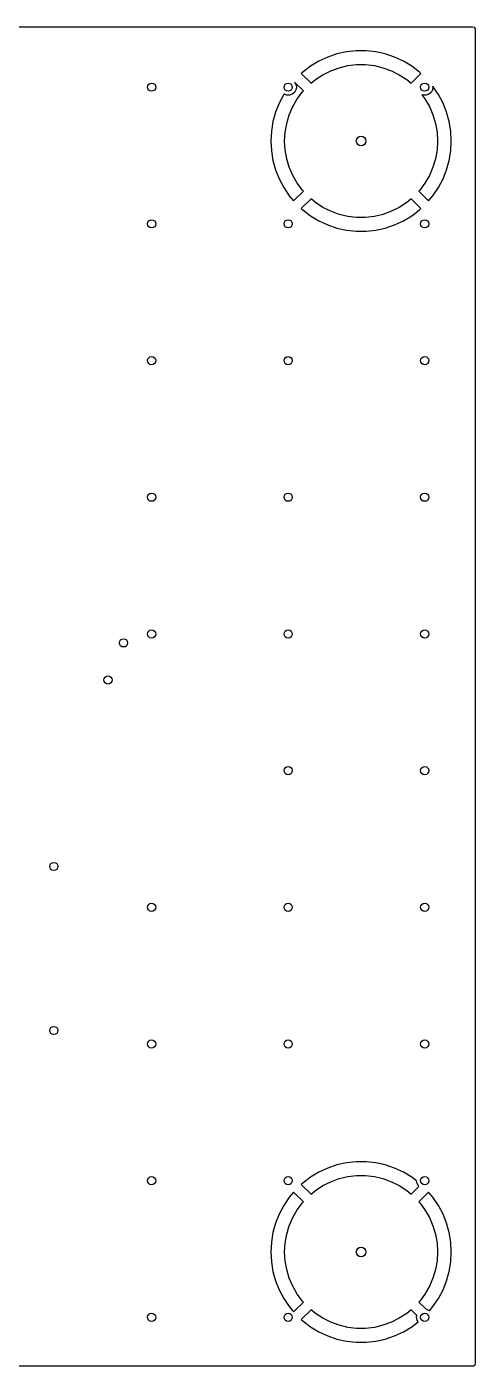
# Model space of a CAD drawing. Extents: x 4.39 to 6.32, y -5.3 to -3.37.
# Drawn here: x 5.673 to 6.32, y -5.295 to -3.366 of the extents above; entities that cross this region are included whole.
import ezdxf

# ---------------------------------------------------------------- set-up
doc = ezdxf.new("R2010")
doc.units = 0
doc.header["$MEASUREMENT"] = 0
doc.layers.add('BLACK', color=7, linetype='CONTINUOUS')

msp = doc.modelspace()

# ---------------------------------------------------------------- linework, layer by layer
at = {"layer": 'BLACK', "linetype": 'CONTINUOUS'}
for p, q in [((4.3945, -3.3662), (6.3158, -3.3662)), ((6.3158, -3.3662), (6.3181, -3.3669)), ((6.3181, -3.3669), (6.3195, -3.3689)), ((6.3195, -3.3689), (6.3197, -3.3701)), ((6.3197, -3.3701), (6.3197, -5.2914)), ((6.107, -3.4098), (6.0942, -3.4158)), ((6.1203, -3.4053), (6.107, -3.4098)), ((6.1341, -3.4023), (6.1203, -3.4053)), ((6.1203, -3.4053), (6.1203, -3.4053)), ((6.1481, -3.4008), (6.1341, -3.4023)), ((6.1622, -3.4008), (6.1481, -3.4008)), ((6.1762, -3.4023), (6.1622, -3.4008)), ((6.1899, -3.4053), (6.1762, -3.4023)), ((6.1762, -3.4023), (6.1762, -3.4023)), ((6.2033, -3.4098), (6.1899, -3.4053)), ((6.2161, -3.4158), (6.2033, -3.4098)), ((6.0709, -3.4315), (6.0689, -3.4334)), ((6.0689, -3.4334), (6.0831, -3.4475)), ((6.0821, -3.423), (6.0709, -3.4315)), ((6.0709, -3.4315), (6.0709, -3.4315)), ((6.0942, -3.4158), (6.0821, -3.423)), ((6.0821, -3.423), (6.0821, -3.423)), ((6.1, -3.4352), (6.1115, -3.4295)), ((6.1115, -3.4295), (6.1235, -3.4251)), ((6.1235, -3.4251), (6.136, -3.4221)), ((6.136, -3.4221), (6.1487, -3.4207)), ((6.1487, -3.4207), (6.1615, -3.4207)), ((6.1615, -3.4207), (6.1743, -3.4221)), ((6.1743, -3.4221), (6.1867, -3.4251)), ((6.1867, -3.4251), (6.1988, -3.4295)), ((6.1988, -3.4295), (6.2102, -3.4352)), ((6.2281, -3.423), (6.2161, -3.4158)), ((6.2272, -3.4475), (6.2413, -3.4334)), ((6.2394, -3.4315), (6.2281, -3.423)), ((6.2281, -3.423), (6.2281, -3.423)), ((6.2413, -3.4334), (6.2394, -3.4315)), ((6.0719, -3.4586), (6.0593, -3.4461)), ((6.0593, -3.4461), (6.0611, -3.4491)), ((6.0611, -3.4491), (6.0618, -3.4531)), ((6.0831, -3.4475), (6.0893, -3.4423)), ((6.0893, -3.4423), (6.1, -3.4352)), ((6.2102, -3.4352), (6.2209, -3.4423)), ((6.2209, -3.4423), (6.2272, -3.4475)), ((6.2587, -3.452), (6.2584, -3.4516)), ((6.2584, -3.4516), (6.2587, -3.4531)), ((6.2666, -3.4636), (6.2587, -3.452)), ((6.2587, -3.452), (6.2587, -3.452)), ((6.0436, -3.4636), (6.037, -3.4761)), ((6.0439, -3.4632), (6.0436, -3.4636)), ((6.0441, -3.4634), (6.0439, -3.4632)), ((6.0479, -3.4648), (6.0441, -3.4634)), ((6.0521, -3.4648), (6.0479, -3.4648)), ((6.0559, -3.4634), (6.0521, -3.4648)), ((6.059, -3.4607), (6.0559, -3.4634)), ((6.0566, -3.4812), (6.063, -3.4701)), ((6.0611, -3.4572), (6.059, -3.4607)), ((6.0618, -3.4531), (6.0611, -3.4572)), ((6.063, -3.4701), (6.0707, -3.4599)), ((6.0707, -3.4599), (6.0719, -3.4586)), ((6.2448, -3.4648), (6.2427, -3.464)), ((6.2427, -3.464), (6.2472, -3.4701)), ((6.2489, -3.4648), (6.2448, -3.4648)), ((6.2472, -3.4701), (6.2536, -3.4812)), ((6.2528, -3.4634), (6.2489, -3.4648)), ((6.2559, -3.4607), (6.2528, -3.4634)), ((6.2579, -3.4572), (6.2559, -3.4607)), ((6.2587, -3.4531), (6.2579, -3.4572)), ((6.2732, -3.4761), (6.2666, -3.4636)), ((6.0318, -3.4892), (6.028, -3.5027)), ((6.037, -3.4761), (6.0318, -3.4892)), ((6.0318, -3.4892), (6.0318, -3.4892)), ((6.0515, -3.493), (6.0566, -3.4812)), ((6.2536, -3.4812), (6.2587, -3.493)), ((6.2784, -3.4892), (6.2732, -3.4761)), ((6.2822, -3.5027), (6.2784, -3.4892)), ((6.2784, -3.4892), (6.2784, -3.4892)), ((6.028, -3.5027), (6.0258, -3.5166)), ((6.0456, -3.5179), (6.0479, -3.5053)), ((6.0479, -3.5053), (6.0515, -3.493)), ((6.2587, -3.493), (6.2624, -3.5053)), ((6.2624, -3.5053), (6.2646, -3.5179)), ((6.2845, -3.5166), (6.2822, -3.5027)), ((6.0258, -3.5166), (6.025, -3.5307)), ((6.0449, -3.5307), (6.0456, -3.5179)), ((6.2646, -3.5179), (6.2654, -3.5307)), ((6.2852, -3.5307), (6.2845, -3.5166)), ((6.025, -3.5307), (6.0258, -3.5448)), ((6.0258, -3.5448), (6.028, -3.5587)), ((6.0456, -3.5435), (6.0449, -3.5307)), ((6.0479, -3.5561), (6.0456, -3.5435)), ((6.2646, -3.5435), (6.2624, -3.5561)), ((6.2654, -3.5307), (6.2646, -3.5435)), ((6.2822, -3.5587), (6.2845, -3.5448)), ((6.2845, -3.5448), (6.2852, -3.5307)), ((6.028, -3.5587), (6.0318, -3.5723)), ((6.0515, -3.5684), (6.0479, -3.5561)), ((6.0566, -3.5802), (6.0515, -3.5684)), ((6.2587, -3.5684), (6.2536, -3.5802)), ((6.2624, -3.5561), (6.2587, -3.5684)), ((6.2784, -3.5723), (6.2822, -3.5587)), ((6.0318, -3.5723), (6.0318, -3.5723)), ((6.0318, -3.5723), (6.037, -3.5853)), ((6.037, -3.5853), (6.0436, -3.5978)), ((6.063, -3.5913), (6.0566, -3.5802)), ((6.2536, -3.5802), (6.2472, -3.5913)), ((6.2666, -3.5978), (6.2732, -3.5853)), ((6.2732, -3.5853), (6.2784, -3.5723)), ((6.2784, -3.5723), (6.2784, -3.5723)), ((6.0436, -3.5978), (6.0515, -3.6094)), ((6.0578, -3.6169), (6.0719, -3.6028)), ((6.0707, -3.6016), (6.063, -3.5913)), ((6.0719, -3.6028), (6.0707, -3.6016)), ((6.2396, -3.6016), (6.2384, -3.6028)), ((6.2384, -3.6028), (6.2524, -3.6169)), ((6.2472, -3.5913), (6.2396, -3.6016)), ((6.2587, -3.6094), (6.2666, -3.5978)), ((6.0515, -3.6094), (6.0515, -3.6094)), ((6.0515, -3.6094), (6.0578, -3.6169)), ((6.0831, -3.6139), (6.0689, -3.628)), ((6.0893, -3.6191), (6.0831, -3.6139)), ((6.1, -3.6262), (6.0893, -3.6191)), ((6.1115, -3.6319), (6.1, -3.6262)), ((6.2102, -3.6262), (6.1988, -3.6319)), ((6.2209, -3.6191), (6.2102, -3.6262)), ((6.2272, -3.6139), (6.2209, -3.6191)), ((6.2413, -3.628), (6.2272, -3.6139)), ((6.2524, -3.6169), (6.2587, -3.6094)), ((6.2587, -3.6094), (6.2587, -3.6094)), ((6.0689, -3.628), (6.0709, -3.6299)), ((6.0709, -3.6299), (6.0821, -3.6384)), ((6.0821, -3.6384), (6.0821, -3.6384)), ((6.0821, -3.6384), (6.0942, -3.6457)), ((6.0942, -3.6457), (6.107, -3.6516)), ((6.1235, -3.6363), (6.1115, -3.6319)), ((6.136, -3.6393), (6.1235, -3.6363)), ((6.1487, -3.6408), (6.136, -3.6393)), ((6.1615, -3.6408), (6.1487, -3.6408)), ((6.1743, -3.6393), (6.1615, -3.6408)), ((6.1867, -3.6363), (6.1743, -3.6393)), ((6.1988, -3.6319), (6.1867, -3.6363)), ((6.2033, -3.6516), (6.2161, -3.6457)), ((6.2161, -3.6457), (6.2281, -3.6384)), ((6.2281, -3.6384), (6.2394, -3.6299)), ((6.2281, -3.6384), (6.2281, -3.6384)), ((6.2394, -3.6299), (6.2413, -3.628)), ((6.107, -3.6516), (6.1203, -3.6561)), ((6.1203, -3.6561), (6.1341, -3.6591)), ((6.1341, -3.6591), (6.1341, -3.6591)), ((6.1341, -3.6591), (6.1481, -3.6606)), ((6.1481, -3.6606), (6.1622, -3.6606)), ((6.1622, -3.6606), (6.1762, -3.6591)), ((6.1762, -3.6591), (6.1899, -3.6561)), ((6.1899, -3.6561), (6.2033, -3.6516)), ((6.1899, -3.6561), (6.1899, -3.6561)), ((6.107, -5.0098), (6.0942, -5.0158)), ((6.1203, -5.0053), (6.107, -5.0098)), ((6.1341, -5.0023), (6.1203, -5.0053)), ((6.1203, -5.0053), (6.1203, -5.0053)), ((6.1481, -5.0008), (6.1341, -5.0023)), ((6.1622, -5.0008), (6.1481, -5.0008)), ((6.1762, -5.0023), (6.1622, -5.0008)), ((6.1899, -5.0053), (6.1762, -5.0023)), ((6.1762, -5.0023), (6.1762, -5.0023)), ((6.2033, -5.0098), (6.1899, -5.0053)), ((6.2161, -5.0158), (6.2033, -5.0098)), ((6.0709, -5.0315), (6.0689, -5.0334)), ((6.0689, -5.0334), (6.0831, -5.0475)), ((6.0821, -5.023), (6.0709, -5.0315)), ((6.0709, -5.0315), (6.0709, -5.0315)), ((6.0942, -5.0158), (6.0821, -5.023)), ((6.0821, -5.023), (6.0821, -5.023)), ((6.1, -5.0352), (6.1115, -5.0295)), ((6.1115, -5.0295), (6.1235, -5.0251)), ((6.1235, -5.0251), (6.136, -5.0221)), ((6.136, -5.0221), (6.1487, -5.0207)), ((6.1487, -5.0207), (6.1615, -5.0207)), ((6.1615, -5.0207), (6.1743, -5.0221)), ((6.1743, -5.0221), (6.1867, -5.0251)), ((6.1867, -5.0251), (6.1988, -5.0295)), ((6.1988, -5.0295), (6.2102, -5.0352)), ((6.2281, -5.023), (6.2161, -5.0158)), ((6.2351, -5.0283), (6.2281, -5.023)), ((6.2281, -5.023), (6.2281, -5.023)), ((6.2358, -5.032), (6.2351, -5.0283)), ((6.2378, -5.0355), (6.2358, -5.032)), ((6.0515, -5.052), (6.0436, -5.0636)), ((6.0578, -5.0446), (6.0515, -5.052)), ((6.0515, -5.052), (6.0515, -5.052)), ((6.0719, -5.0586), (6.0578, -5.0446)), ((6.0831, -5.0475), (6.0893, -5.0423)), ((6.0893, -5.0423), (6.1, -5.0352)), ((6.2102, -5.0352), (6.2209, -5.0423)), ((6.2209, -5.0423), (6.2272, -5.0475)), ((6.2272, -5.0475), (6.2385, -5.0362)), ((6.2385, -5.0362), (6.2378, -5.0355)), ((6.2524, -5.0446), (6.2384, -5.0586)), ((6.2587, -5.052), (6.2524, -5.0446)), ((6.2666, -5.0636), (6.2587, -5.052)), ((6.2587, -5.052), (6.2587, -5.052)), ((6.0436, -5.0636), (6.037, -5.0761)), ((6.0566, -5.0812), (6.063, -5.0701)), ((6.063, -5.0701), (6.0707, -5.0599)), ((6.0707, -5.0599), (6.0719, -5.0586)), ((6.2384, -5.0586), (6.2396, -5.0599)), ((6.2396, -5.0599), (6.2472, -5.0701)), ((6.2472, -5.0701), (6.2536, -5.0812)), ((6.2732, -5.0761), (6.2666, -5.0636)), ((6.0318, -5.0892), (6.028, -5.1027)), ((6.037, -5.0761), (6.0318, -5.0892)), ((6.0318, -5.0892), (6.0318, -5.0892)), ((6.0515, -5.093), (6.0566, -5.0812)), ((6.2536, -5.0812), (6.2587, -5.093)), ((6.2784, -5.0892), (6.2732, -5.0761)), ((6.2822, -5.1027), (6.2784, -5.0892)), ((6.2784, -5.0892), (6.2784, -5.0892)), ((6.028, -5.1027), (6.0258, -5.1166)), ((6.0456, -5.1179), (6.0479, -5.1053)), ((6.0479, -5.1053), (6.0515, -5.093)), ((6.2587, -5.093), (6.2624, -5.1053)), ((6.2624, -5.1053), (6.2646, -5.1179)), ((6.2845, -5.1166), (6.2822, -5.1027)), ((6.0258, -5.1166), (6.025, -5.1307)), ((6.025, -5.1307), (6.0258, -5.1448)), ((6.0449, -5.1307), (6.0456, -5.1179)), ((6.0456, -5.1435), (6.0449, -5.1307)), ((6.2646, -5.1179), (6.2654, -5.1307)), ((6.2654, -5.1307), (6.2646, -5.1435)), ((6.2852, -5.1307), (6.2845, -5.1166)), ((6.2845, -5.1448), (6.2852, -5.1307)), ((6.0258, -5.1448), (6.028, -5.1587)), ((6.0479, -5.1561), (6.0456, -5.1435)), ((6.2646, -5.1435), (6.2624, -5.1561)), ((6.2822, -5.1587), (6.2845, -5.1448)), ((6.028, -5.1587), (6.0318, -5.1723)), ((6.0515, -5.1684), (6.0479, -5.1561)), ((6.0566, -5.1802), (6.0515, -5.1684)), ((6.2587, -5.1684), (6.2536, -5.1802)), ((6.2624, -5.1561), (6.2587, -5.1684)), ((6.2784, -5.1723), (6.2822, -5.1587)), ((6.0318, -5.1723), (6.0318, -5.1723)), ((6.0318, -5.1723), (6.037, -5.1853)), ((6.037, -5.1853), (6.0436, -5.1978)), ((6.063, -5.1913), (6.0566, -5.1802)), ((6.2536, -5.1802), (6.2472, -5.1913)), ((6.2666, -5.1978), (6.2732, -5.1853)), ((6.2732, -5.1853), (6.2784, -5.1723)), ((6.2784, -5.1723), (6.2784, -5.1723)), ((6.0436, -5.1978), (6.0515, -5.2094)), ((6.0582, -5.2165), (6.0719, -5.2028)), ((6.0707, -5.2016), (6.063, -5.1913)), ((6.0719, -5.2028), (6.0707, -5.2016)), ((6.2396, -5.2016), (6.2384, -5.2028)), ((6.2384, -5.2028), (6.2487, -5.2132)), ((6.2472, -5.1913), (6.2396, -5.2016)), ((6.2587, -5.2094), (6.2666, -5.1978)), ((6.0515, -5.2094), (6.0515, -5.2094)), ((6.0515, -5.2094), (6.0559, -5.2146)), ((6.0559, -5.2146), (6.0559, -5.2146)), ((6.0559, -5.2146), (6.0582, -5.2165)), ((6.0831, -5.2139), (6.0689, -5.228)), ((6.0893, -5.2191), (6.0831, -5.2139)), ((6.1, -5.2262), (6.0893, -5.2191)), ((6.1115, -5.2319), (6.1, -5.2262)), ((6.2102, -5.2262), (6.1988, -5.2319)), ((6.2209, -5.2191), (6.2102, -5.2262)), ((6.2272, -5.2139), (6.2209, -5.2191)), ((6.2355, -5.2222), (6.2272, -5.2139)), ((6.235, -5.2248), (6.2355, -5.2222)), ((6.2358, -5.2288), (6.235, -5.2248)), ((6.2487, -5.2132), (6.2489, -5.2132)), ((6.2489, -5.2132), (6.2528, -5.2146)), ((6.2528, -5.2146), (6.2537, -5.2154)), ((6.2537, -5.2154), (6.2587, -5.2094)), ((6.2587, -5.2094), (6.2587, -5.2094)), ((6.0689, -5.228), (6.0709, -5.2299)), ((6.0709, -5.2299), (6.0821, -5.2384)), ((6.0821, -5.2384), (6.0821, -5.2384)), ((6.0821, -5.2384), (6.0942, -5.2457)), ((6.0942, -5.2457), (6.107, -5.2516)), ((6.1235, -5.2363), (6.1115, -5.2319)), ((6.136, -5.2393), (6.1235, -5.2363)), ((6.1487, -5.2408), (6.136, -5.2393)), ((6.1615, -5.2408), (6.1487, -5.2408)), ((6.1743, -5.2393), (6.1615, -5.2408)), ((6.1867, -5.2363), (6.1743, -5.2393)), ((6.1988, -5.2319), (6.1867, -5.2363)), ((6.2033, -5.2516), (6.2161, -5.2457)), ((6.2161, -5.2457), (6.2281, -5.2384)), ((6.2281, -5.2384), (6.2373, -5.2315)), ((6.2281, -5.2384), (6.2281, -5.2384)), ((6.2373, -5.2315), (6.2358, -5.2288)), ((6.107, -5.2516), (6.1203, -5.2561)), ((6.1203, -5.2561), (6.1341, -5.2591)), ((6.1341, -5.2591), (6.1341, -5.2591)), ((6.1341, -5.2591), (6.1481, -5.2606)), ((6.1481, -5.2606), (6.1622, -5.2606)), ((6.1622, -5.2606), (6.1762, -5.2591)), ((6.1762, -5.2591), (6.1899, -5.2561)), ((6.1899, -5.2561), (6.2033, -5.2516)), ((6.1899, -5.2561), (6.1899, -5.2561)), ((6.3158, -5.2953), (4.3945, -5.2953)), ((6.317, -5.2951), (6.3158, -5.2953)), ((6.3189, -5.2936), (6.317, -5.2951)), ((6.3197, -5.2914), (6.3189, -5.2936))]:
    msp.add_line(p, q, dxfattribs=at)
at = {"layer": 'BLACK'}
for centre, radius in [((5.8531, -3.4531), 0.00591), ((6.05, -3.4531), 0.00591), ((6.2469, -3.4531), 0.00591), ((6.1551, -3.5307), 0.00689), ((5.8531, -3.65), 0.00591), ((6.05, -3.65), 0.00591), ((6.2469, -3.65), 0.00591), ((5.8531, -3.8469), 0.00591), ((6.05, -3.8469), 0.00591), ((6.2469, -3.8469), 0.00591), ((5.8531, -4.0437), 0.00591), ((6.05, -4.0437), 0.00591), ((6.2469, -4.0437), 0.00591), ((5.8531, -4.2406), 0.00591), ((6.05, -4.2406), 0.00591), ((6.2469, -4.2406), 0.00591), ((5.8126, -4.2535), 0.00591), ((5.7902, -4.3069), 0.00591), ((6.05, -4.4374), 0.00591), ((6.2469, -4.4374), 0.00591), ((5.7122, -4.5756), 0.00591), ((5.8531, -4.6343), 0.00591), ((6.05, -4.6343), 0.00591), ((6.2469, -4.6343), 0.00591), ((5.7122, -4.8118), 0.00591), ((5.8531, -4.8311), 0.00591), ((6.05, -4.8311), 0.00591), ((6.2469, -4.8311), 0.00591), ((5.8531, -5.028), 0.00591), ((6.05, -5.028), 0.00591), ((6.2469, -5.028), 0.00591), ((6.1551, -5.1307), 0.00689), ((5.8531, -5.2248), 0.00591), ((6.05, -5.2248), 0.00591), ((6.2469, -5.2248), 0.00591)]:
    msp.add_circle(centre, radius, dxfattribs=at)

doc.saveas('drawing.dxf')
